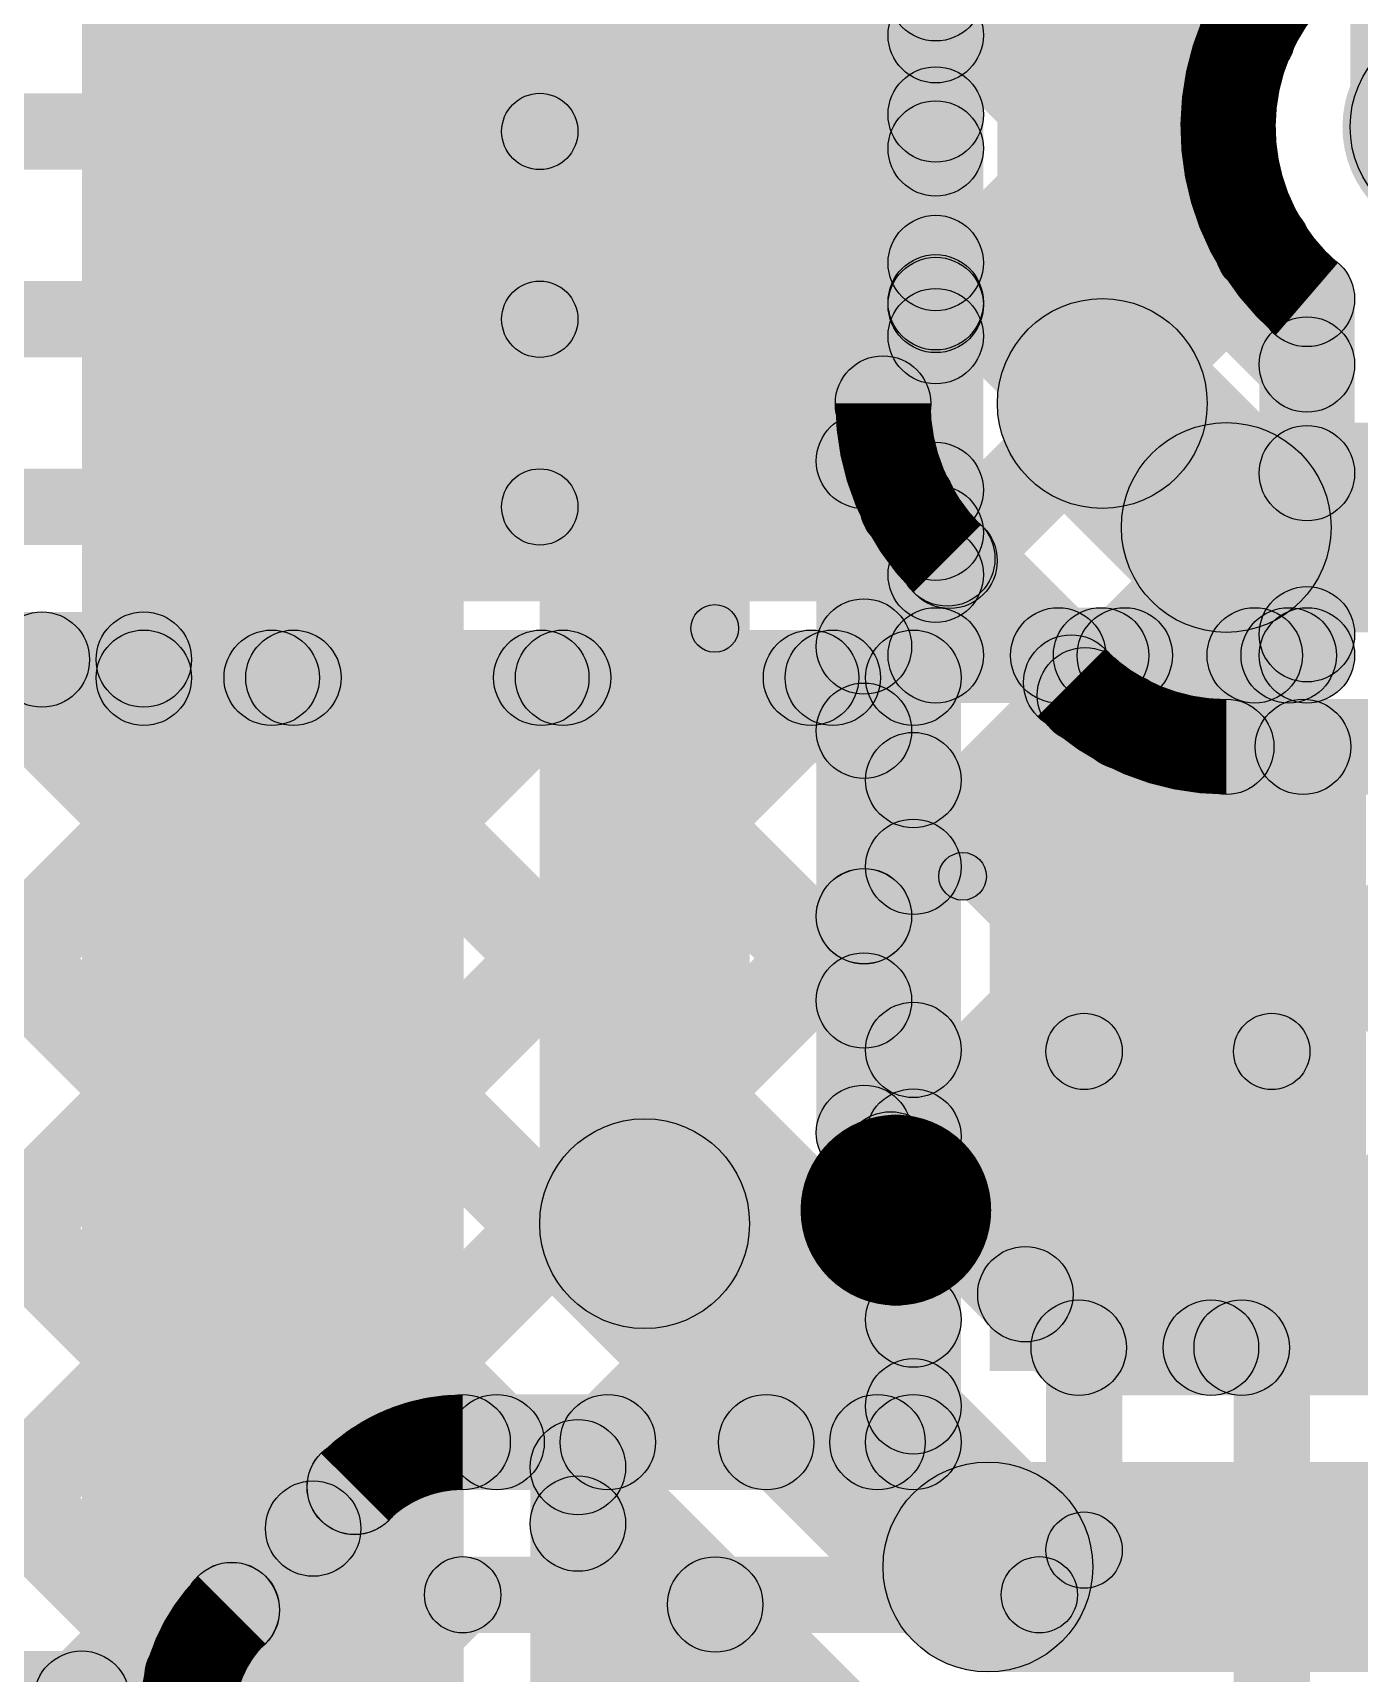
# Model space of a CAD drawing. Header units: millimetres. Extents: x -0.08 to 5.25, y -0.08 to 2.73.
# Drawn here: x 0.8248 to 0.9639, y 1.5149 to 1.6869 of the extents above; entities that cross this region are included whole.
import ezdxf

# ---------------------------------------------------------------- set-up
doc = ezdxf.new("R2010")
doc.units = ezdxf.units.MM
doc.header["$MEASUREMENT"] = 0
for name, color, linetype in [('BottomLayer', 5, 'Continuous'), ('TopLayer', 1, 'Continuous'), ('TopOverlay', 2, 'Continuous'), ('TopPaste', 8, 'Continuous'), ('TopSolder', 216, 'Continuous')]:
    doc.layers.add(name, color=color, linetype=linetype)

# ---------------------------------------------------------------- blocks, each defined once
blk = doc.blocks.new('SAMD21G18A_AUT_46')
at = {"layer": 'TopLayer'}
for points in [[(-0.11417, 0.19488), (-0.10236, 0.19488), (-0.10236, 0.13583), (-0.11417, 0.13583)], [(-0.09449, 0.19488), (-0.08268, 0.19488), (-0.08268, 0.13583), (-0.09449, 0.13583)], [(-0.0748, 0.19488), (-0.06299, 0.19488), (-0.06299, 0.13583), (-0.0748, 0.13583)], [(-0.19488, 0.10236), (-0.19488, 0.11417), (-0.13583, 0.11417), (-0.13583, 0.10236)], [(-0.19488, 0.08268), (-0.19488, 0.09449), (-0.13583, 0.09449), (-0.13583, 0.08268)]]:
    blk.add_hatch(color=1, dxfattribs=at).paths.add_polyline_path(points)
at = {"layer": 'TopOverlay'}
blk.add_hatch(color=2, dxfattribs=at).paths.add_polyline_path([(-0.12277, 0.14877), (-0.11923, 0.14523), (-0.14523, 0.11923), (-0.14877, 0.12277)])
h = blk.add_hatch(color=2, dxfattribs=at)
edge = h.paths.add_edge_path()
edge.add_arc((-0.121, 0.147), 0.0025, 0, 360)
h = blk.add_hatch(color=2, dxfattribs=at)
edge = h.paths.add_edge_path()
edge.add_arc((-0.187, 0.128), 0.005, 0, 360)
h = blk.add_hatch(color=2, dxfattribs=at)
edge = h.paths.add_edge_path()
edge.add_arc((-0.177, 0.128), 0.005, 0, 360)
h = blk.add_hatch(color=2, dxfattribs=at)
edge = h.paths.add_edge_path()
edge.add_arc((-0.147, 0.121), 0.0025, 0, 360)
at = {"layer": 'TopPaste'}
for points in [[(-0.11417, 0.19488), (-0.10236, 0.19488), (-0.10236, 0.13583), (-0.11417, 0.13583)], [(-0.09449, 0.19488), (-0.08268, 0.19488), (-0.08268, 0.13583), (-0.09449, 0.13583)], [(-0.0748, 0.19488), (-0.06299, 0.19488), (-0.06299, 0.13583), (-0.0748, 0.13583)], [(-0.19488, 0.10236), (-0.19488, 0.11417), (-0.13583, 0.11417), (-0.13583, 0.10236)], [(-0.19488, 0.08268), (-0.19488, 0.09449), (-0.13583, 0.09449), (-0.13583, 0.08268)]]:
    blk.add_hatch(color=8, dxfattribs=at).paths.add_polyline_path(points)
at = {"layer": 'TopSolder'}
for points in [[(-0.11817, 0.19888), (-0.09836, 0.19888), (-0.09836, 0.13183), (-0.11817, 0.13183)], [(-0.09849, 0.19888), (-0.07868, 0.19888), (-0.07868, 0.13183), (-0.09849, 0.13183)], [(-0.0788, 0.19888), (-0.05899, 0.19888), (-0.05899, 0.13183), (-0.0788, 0.13183)], [(-0.05912, 0.19888), (-0.03931, 0.19888), (-0.03931, 0.13183), (-0.05912, 0.13183)], [(-0.19888, 0.09836), (-0.19888, 0.11817), (-0.13183, 0.11817), (-0.13183, 0.09836)], [(-0.19888, 0.07868), (-0.19888, 0.09849), (-0.13183, 0.09849), (-0.13183, 0.07868)]]:
    blk.add_hatch(color=216, dxfattribs=at).paths.add_polyline_path(points)
at = {"layer": 'TopOverlay', "const_width": 0.01}
blk.add_lwpolyline([(-0.177, 0.128, 1), (-0.187, 0.128, 1)], format="xyb", close=True, dxfattribs=at)
at = {"layer": 'TopOverlay'}
for centre, radius in [((-0.121, 0.147), 0.0025), ((-0.187, 0.128), 0.005), ((-0.177, 0.128), 0.005), ((-0.147, 0.121), 0.0025)]:
    blk.add_circle(centre, radius, dxfattribs=at)

msp = doc.modelspace()

# ---------------------------------------------------------------- hatches: boundary and pattern name
at = {"layer": 'BottomLayer'}
for points in [[(0.948, 1.648), (0.926, 1.648), (0.926, 2.08925), (0.948, 2.08925)], [(0.985, 1.677), (0.963, 1.677), (0.963, 2.083), (0.985, 2.083)], [(0.9, 1.562), (0.878, 1.562), (0.878, 2.08226), (0.9, 2.08226)], [(0.87, 1.399), (0.83, 1.399), (0.83, 2.07857), (0.87, 2.07857)], [(0.919, 1.648), (0.909, 1.648), (0.909, 2.07473), (0.919, 2.07473)], [(0.919, 1.648), (0.909, 1.648), (0.909, 2.07473), (0.919, 2.07473)], [(0.917, 1.57153), (0.907, 1.57153), (0.907, 2.07273), (0.917, 2.07273)], [(0.917, 1.57153), (0.907, 1.57153), (0.907, 2.07273), (0.917, 2.07273)], [(0.92922, 1.64022), (0.94478, 1.65578), (0.95778, 1.64278), (0.94222, 1.62722)], [(0.90846, 1.63844), (0.91554, 1.64551), (0.92014, 1.6409), (0.91307, 1.63383)], [(0.90846, 1.63844), (0.91554, 1.64551), (0.92014, 1.6409), (0.91307, 1.63383)], [(0.95, 1.624), (0.95, 1.646), (1.092, 1.646), (1.092, 1.624)], [(0.91554, 1.61898), (0.90846, 1.62605), (0.91744, 1.63503), (0.92451, 1.62796)], [(0.91554, 1.61898), (0.90846, 1.62605), (0.91744, 1.63503), (0.92451, 1.62796)], [(0.9172, 1.6282), (0.92427, 1.63527), (0.93727, 1.62227), (0.9302, 1.6152)], [(0.9172, 1.6282), (0.92427, 1.63527), (0.93727, 1.62227), (0.9302, 1.6152)], [(0.91554, 1.5907), (0.90846, 1.59777), (0.93164, 1.62095), (0.93871, 1.61388)], [(0.91554, 1.5907), (0.90846, 1.59777), (0.93164, 1.62095), (0.93871, 1.61388)], [(0.90846, 1.61015), (0.91554, 1.61722), (0.98022, 1.55254), (0.97315, 1.54546)], [(0.90846, 1.61015), (0.91554, 1.61722), (0.98022, 1.55254), (0.97315, 1.54546)], [(0.93583, 1.61107), (0.9429, 1.61814), (1.00851, 1.55254), (1.00144, 1.54546)], [(0.93583, 1.61107), (0.9429, 1.61814), (1.00851, 1.55254), (1.00144, 1.54546)], [(0.95, 1.607), (0.95, 1.617), (1.08584, 1.617), (1.08584, 1.607)], [(0.95, 1.607), (0.95, 1.617), (1.08584, 1.617), (1.08584, 1.607)], [(0.91832, 1.5652), (0.91125, 1.57227), (0.95451, 1.61554), (0.96159, 1.60846)], [(0.91832, 1.5652), (0.91125, 1.57227), (0.95451, 1.61554), (0.96158, 1.60846)], [(0.93247, 1.55106), (0.92539, 1.55813), (0.9828, 1.61554), (0.98987, 1.60846)], [(0.93247, 1.55106), (0.9254, 1.55813), (0.9828, 1.61554), (0.98987, 1.60846)], [(0.95515, 1.54546), (0.94808, 1.55254), (1.01108, 1.61554), (1.01815, 1.60846)], [(0.95515, 1.54546), (0.94808, 1.55254), (1.01108, 1.61554), (1.01815, 1.60846)], [(0.90846, 1.58187), (0.91554, 1.58894), (0.95194, 1.55254), (0.94487, 1.54546)], [(0.90846, 1.58187), (0.91554, 1.58894), (0.95194, 1.55254), (0.94487, 1.54546)], [(0.90846, 1.56799), (0.91554, 1.57506), (0.93806, 1.55254), (0.93099, 1.54546)], [(0.90846, 1.56799), (0.91554, 1.57506), (0.93806, 1.55254), (0.93099, 1.54546)], [(0.88122, 1.55422), (0.89678, 1.56978), (0.93278, 1.53378), (0.91722, 1.51822)], [(0.93453, 1.544), (0.93453, 1.554), (1.24984, 1.554), (1.24984, 1.544)], [(0.93453, 1.544), (0.93453, 1.554), (1.24984, 1.554), (1.24984, 1.544)], [(0.87846, 1.53294), (0.88554, 1.54001), (0.91227, 1.51327), (0.9052, 1.5062)], [(0.87846, 1.53294), (0.88554, 1.54001), (0.91227, 1.51327), (0.9052, 1.5062)], [(0.887, 1.41225), (0.877, 1.41225), (0.877, 1.53647), (0.887, 1.53647)], [(0.887, 1.41225), (0.877, 1.41225), (0.877, 1.53647), (0.887, 1.53647)], [(0.925, 1.515), (0.925, 1.537), (1.256, 1.537), (1.256, 1.515)], [(0.87846, 1.52702), (0.88554, 1.53409), (1.05309, 1.36654), (1.04602, 1.35946)], [(0.87846, 1.52702), (0.88554, 1.53409), (1.05309, 1.36654), (1.04602, 1.35946)], [(0.88554, 1.50413), (0.87846, 1.5112), (0.89287, 1.52561), (0.89994, 1.51853)], [(0.88554, 1.50413), (0.87846, 1.5112), (0.89287, 1.5256), (0.89994, 1.51853)]]:
    msp.add_hatch(color=5, dxfattribs=at).paths.add_polyline_path(points)
h = msp.add_hatch(color=5, dxfattribs=at)
edge = h.paths.add_edge_path()
edge.add_arc((0.974, 1.677), 0.01181, 0, 360)
h = msp.add_hatch(color=5, dxfattribs=at)
edge = h.paths.add_edge_path()
edge.add_arc((0.974, 1.677), 0.011, 0, 360)
h = msp.add_hatch(color=5, dxfattribs=at)
edge = h.paths.add_edge_path()
edge.add_arc((0.937, 1.648), 0.011, 0, 360)
h = msp.add_hatch(color=5, dxfattribs=at)
edge = h.paths.add_edge_path()
edge.add_arc((0.937, 1.648), 0.011, 0, 360)
h = msp.add_hatch(color=5, dxfattribs=at)
edge = h.paths.add_edge_path()
edge.add_arc((0.914, 1.648), 0.005, 0, 360)
h = msp.add_hatch(color=5, dxfattribs=at)
edge = h.paths.add_edge_path()
edge.add_arc((0.914, 1.648), 0.005, 0, 360)
h = msp.add_hatch(color=5, dxfattribs=at)
edge = h.paths.add_edge_path()
edge.add_arc((0.914, 1.648), 0.005, 0, 360)
h = msp.add_hatch(color=5, dxfattribs=at)
edge = h.paths.add_edge_path()
edge.add_arc((0.914, 1.648), 0.005, 0, 360)
h = msp.add_hatch(color=5, dxfattribs=at)
edge = h.paths.add_edge_path()
edge.add_arc((0.914, 1.648), 0.005, 0, 360)
h = msp.add_hatch(color=5, dxfattribs=at)
edge = h.paths.add_edge_path()
edge.add_arc((0.914, 1.648), 0.005, 0, 360)
h = msp.add_hatch(color=5, dxfattribs=at)
edge = h.paths.add_edge_path()
edge.add_arc((0.912, 1.64197), 0.005, 0, 360)
h = msp.add_hatch(color=5, dxfattribs=at)
edge = h.paths.add_edge_path()
edge.add_arc((0.912, 1.64197), 0.005, 0, 360)
h = msp.add_hatch(color=5, dxfattribs=at)
edge = h.paths.add_edge_path()
edge.add_arc((0.95, 1.635), 0.011, 0, 360)
h = msp.add_hatch(color=5, dxfattribs=at)
edge = h.paths.add_edge_path()
edge.add_arc((0.95, 1.635), 0.011, 0, 360)
h = msp.add_hatch(color=5, dxfattribs=at)
edge = h.paths.add_edge_path()
edge.add_arc((0.9166, 1.63737), 0.005, 0, 360)
h = msp.add_hatch(color=5, dxfattribs=at)
edge = h.paths.add_edge_path()
edge.add_arc((0.91661, 1.63737), 0.005, 0, 360)
h = msp.add_hatch(color=5, dxfattribs=at)
edge = h.paths.add_edge_path()
edge.add_arc((0.92074, 1.63174), 0.005, 0, 360)
h = msp.add_hatch(color=5, dxfattribs=at)
edge = h.paths.add_edge_path()
edge.add_arc((0.92074, 1.63174), 0.005, 0, 360)
h = msp.add_hatch(color=5, dxfattribs=at)
edge = h.paths.add_edge_path()
edge.add_arc((0.92074, 1.63174), 0.005, 0, 360)
h = msp.add_hatch(color=5, dxfattribs=at)
edge = h.paths.add_edge_path()
edge.add_arc((0.92074, 1.63174), 0.005, 0, 360)
h = msp.add_hatch(color=5, dxfattribs=at)
edge = h.paths.add_edge_path()
edge.add_arc((0.92074, 1.63174), 0.005, 0, 360)
h = msp.add_hatch(color=5, dxfattribs=at)
edge = h.paths.add_edge_path()
edge.add_arc((0.92074, 1.63174), 0.005, 0, 360)
h = msp.add_hatch(color=5, dxfattribs=at)
edge = h.paths.add_edge_path()
edge.add_arc((0.92098, 1.6315), 0.005, 0, 360)
h = msp.add_hatch(color=5, dxfattribs=at)
edge = h.paths.add_edge_path()
edge.add_arc((0.92098, 1.6315), 0.005, 0, 360)
h = msp.add_hatch(color=5, dxfattribs=at)
edge = h.paths.add_edge_path()
edge.add_arc((0.912, 1.62252), 0.005, 0, 360)
h = msp.add_hatch(color=5, dxfattribs=at)
edge = h.paths.add_edge_path()
edge.add_arc((0.912, 1.62252), 0.005, 0, 360)
h = msp.add_hatch(color=5, dxfattribs=at)
edge = h.paths.add_edge_path()
edge.add_arc((0.93374, 1.61874), 0.005, 0, 360)
h = msp.add_hatch(color=5, dxfattribs=at)
edge = h.paths.add_edge_path()
edge.add_arc((0.93374, 1.61874), 0.005, 0, 360)
h = msp.add_hatch(color=5, dxfattribs=at)
edge = h.paths.add_edge_path()
edge.add_arc((0.93374, 1.61874), 0.005, 0, 360)
h = msp.add_hatch(color=5, dxfattribs=at)
edge = h.paths.add_edge_path()
edge.add_arc((0.93374, 1.61874), 0.005, 0, 360)
h = msp.add_hatch(color=5, dxfattribs=at)
edge = h.paths.add_edge_path()
edge.add_arc((0.93374, 1.61874), 0.005, 0, 360)
h = msp.add_hatch(color=5, dxfattribs=at)
edge = h.paths.add_edge_path()
edge.add_arc((0.93374, 1.61874), 0.005, 0, 360)
h = msp.add_hatch(color=5, dxfattribs=at)
edge = h.paths.add_edge_path()
edge.add_arc((0.93518, 1.61741), 0.005, 0, 360)
h = msp.add_hatch(color=5, dxfattribs=at)
edge = h.paths.add_edge_path()
edge.add_arc((0.93518, 1.61741), 0.005, 0, 360)
h = msp.add_hatch(color=5, dxfattribs=at)
edge = h.paths.add_edge_path()
edge.add_arc((0.912, 1.61369), 0.005, 0, 360)
h = msp.add_hatch(color=5, dxfattribs=at)
edge = h.paths.add_edge_path()
edge.add_arc((0.912, 1.61369), 0.005, 0, 360)
h = msp.add_hatch(color=5, dxfattribs=at)
edge = h.paths.add_edge_path()
edge.add_arc((0.93937, 1.6146), 0.005, 0, 360)
h = msp.add_hatch(color=5, dxfattribs=at)
edge = h.paths.add_edge_path()
edge.add_arc((0.93937, 1.61461), 0.005, 0, 360)
h = msp.add_hatch(color=5, dxfattribs=at)
edge = h.paths.add_edge_path()
edge.add_arc((0.95, 1.612), 0.005, 0, 360)
h = msp.add_hatch(color=5, dxfattribs=at)
edge = h.paths.add_edge_path()
edge.add_arc((0.95, 1.612), 0.005, 0, 360)
h = msp.add_hatch(color=5, dxfattribs=at)
edge = h.paths.add_edge_path()
edge.add_arc((0.95, 1.612), 0.005, 0, 360)
h = msp.add_hatch(color=5, dxfattribs=at)
edge = h.paths.add_edge_path()
edge.add_arc((0.95, 1.612), 0.005, 0, 360)
h = msp.add_hatch(color=5, dxfattribs=at)
edge = h.paths.add_edge_path()
edge.add_arc((0.95, 1.612), 0.005, 0, 360)
h = msp.add_hatch(color=5, dxfattribs=at)
edge = h.paths.add_edge_path()
edge.add_arc((0.95, 1.612), 0.005, 0, 360)
h = msp.add_hatch(color=5, dxfattribs=at)
edge = h.paths.add_edge_path()
edge.add_arc((0.95805, 1.612), 0.005, 0, 360)
h = msp.add_hatch(color=5, dxfattribs=at)
edge = h.paths.add_edge_path()
edge.add_arc((0.95805, 1.612), 0.005, 0, 360)
h = msp.add_hatch(color=5, dxfattribs=at)
edge = h.paths.add_edge_path()
edge.add_arc((0.912, 1.59423), 0.005, 0, 360)
h = msp.add_hatch(color=5, dxfattribs=at)
edge = h.paths.add_edge_path()
edge.add_arc((0.912, 1.59424), 0.005, 0, 360)
h = msp.add_hatch(color=5, dxfattribs=at)
edge = h.paths.add_edge_path()
edge.add_arc((0.912, 1.5854), 0.005, 0, 360)
h = msp.add_hatch(color=5, dxfattribs=at)
edge = h.paths.add_edge_path()
edge.add_arc((0.912, 1.5854), 0.005, 0, 360)
h = msp.add_hatch(color=5, dxfattribs=at)
edge = h.paths.add_edge_path()
edge.add_arc((0.912, 1.57153), 0.005, 0, 360)
h = msp.add_hatch(color=5, dxfattribs=at)
edge = h.paths.add_edge_path()
edge.add_arc((0.912, 1.57153), 0.005, 0, 360)
h = msp.add_hatch(color=5, dxfattribs=at)
edge = h.paths.add_edge_path()
edge.add_arc((0.912, 1.57153), 0.005, 0, 360)
h = msp.add_hatch(color=5, dxfattribs=at)
edge = h.paths.add_edge_path()
edge.add_arc((0.912, 1.57153), 0.005, 0, 360)
h = msp.add_hatch(color=5, dxfattribs=at)
edge = h.paths.add_edge_path()
edge.add_arc((0.889, 1.562), 0.011, 0, 360)
h = msp.add_hatch(color=5, dxfattribs=at)
edge = h.paths.add_edge_path()
edge.add_arc((0.889, 1.562), 0.011, 0, 360)
h = msp.add_hatch(color=5, dxfattribs=at)
edge = h.paths.add_edge_path()
edge.add_arc((0.91479, 1.56874), 0.005, 0, 360)
h = msp.add_hatch(color=5, dxfattribs=at)
edge = h.paths.add_edge_path()
edge.add_arc((0.91479, 1.56874), 0.005, 0, 360)
h = msp.add_hatch(color=5, dxfattribs=at)
edge = h.paths.add_edge_path()
edge.add_arc((0.92893, 1.5546), 0.005, 0, 360)
h = msp.add_hatch(color=5, dxfattribs=at)
edge = h.paths.add_edge_path()
edge.add_arc((0.92893, 1.5546), 0.005, 0, 360)
h = msp.add_hatch(color=5, dxfattribs=at)
edge = h.paths.add_edge_path()
edge.add_arc((0.93453, 1.549), 0.005, 0, 360)
h = msp.add_hatch(color=5, dxfattribs=at)
edge = h.paths.add_edge_path()
edge.add_arc((0.93453, 1.549), 0.005, 0, 360)
h = msp.add_hatch(color=5, dxfattribs=at)
edge = h.paths.add_edge_path()
edge.add_arc((0.93453, 1.549), 0.005, 0, 360)
h = msp.add_hatch(color=5, dxfattribs=at)
edge = h.paths.add_edge_path()
edge.add_arc((0.93453, 1.549), 0.005, 0, 360)
h = msp.add_hatch(color=5, dxfattribs=at)
edge = h.paths.add_edge_path()
edge.add_arc((0.9484, 1.549), 0.005, 0, 360)
h = msp.add_hatch(color=5, dxfattribs=at)
edge = h.paths.add_edge_path()
edge.add_arc((0.9484, 1.549), 0.005, 0, 360)
h = msp.add_hatch(color=5, dxfattribs=at)
edge = h.paths.add_edge_path()
edge.add_arc((0.95162, 1.549), 0.005, 0, 360)
h = msp.add_hatch(color=5, dxfattribs=at)
edge = h.paths.add_edge_path()
edge.add_arc((0.95162, 1.549), 0.005, 0, 360)
h = msp.add_hatch(color=5, dxfattribs=at)
edge = h.paths.add_edge_path()
edge.add_arc((0.882, 1.53647), 0.005, 0, 360)
h = msp.add_hatch(color=5, dxfattribs=at)
edge = h.paths.add_edge_path()
edge.add_arc((0.882, 1.53647), 0.005, 0, 360)
h = msp.add_hatch(color=5, dxfattribs=at)
edge = h.paths.add_edge_path()
edge.add_arc((0.882, 1.53647), 0.005, 0, 360)
h = msp.add_hatch(color=5, dxfattribs=at)
edge = h.paths.add_edge_path()
edge.add_arc((0.882, 1.53647), 0.005, 0, 360)
h = msp.add_hatch(color=5, dxfattribs=at)
edge = h.paths.add_edge_path()
edge.add_arc((0.925, 1.526), 0.011, 0, 360)
h = msp.add_hatch(color=5, dxfattribs=at)
edge = h.paths.add_edge_path()
edge.add_arc((0.925, 1.526), 0.011, 0, 360)
h = msp.add_hatch(color=5, dxfattribs=at)
edge = h.paths.add_edge_path()
edge.add_arc((0.882, 1.53055), 0.005, 0, 360)
h = msp.add_hatch(color=5, dxfattribs=at)
edge = h.paths.add_edge_path()
edge.add_arc((0.882, 1.53055), 0.005, 0, 360)
h = msp.add_hatch(color=5, dxfattribs=at)
edge = h.paths.add_edge_path()
edge.add_arc((0.8964, 1.52207), 0.005, 0, 360)
h = msp.add_hatch(color=5, dxfattribs=at)
edge = h.paths.add_edge_path()
edge.add_arc((0.8964, 1.52207), 0.005, 0, 360)
at = {"layer": 'TopLayer'}
for points in [[(0.92306, 1.68308), (0.91599, 1.69015), (0.92938, 1.70354), (0.93645, 1.69646)], [(0.92306, 1.65479), (0.91599, 1.66187), (0.95738, 1.70325), (0.96445, 1.69618)], [(0.93529, 1.69646), (0.94236, 1.70354), (0.95575, 1.69015), (0.94868, 1.68308)], [(0.92453, 1.6783), (0.91453, 1.6783), (0.91453, 1.69443), (0.92453, 1.69443)], [(0.92453, 1.6783), (0.91453, 1.6783), (0.91453, 1.69443), (0.92453, 1.69443)], [(0.91599, 1.68748), (0.92306, 1.69455), (0.96199, 1.65562), (0.95492, 1.64855)], [(0.54922, 1.67252), (0.54922, 1.68052), (0.878, 1.68052), (0.878, 1.67252)], [(0.92453, 1.67474), (0.91453, 1.67474), (0.91453, 1.6783), (0.92453, 1.6783)], [(0.92453, 1.65861), (0.91453, 1.65861), (0.91453, 1.67474), (0.92453, 1.67474)], [(0.92453, 1.65861), (0.91453, 1.65861), (0.91453, 1.67474), (0.92453, 1.67474)], [(0.92306, 1.62651), (0.91599, 1.63358), (0.95029, 1.66788), (0.95736, 1.66081)], [(0.91599, 1.65919), (0.92306, 1.66627), (0.96199, 1.62734), (0.95492, 1.62027)], [(0.72983, 1.65283), (0.72983, 1.66083), (0.878, 1.66083), (0.878, 1.65283)], [(0.92453, 1.65506), (0.91453, 1.65506), (0.91453, 1.65861), (0.92453, 1.65861)], [(0.96346, 1.62159), (0.95346, 1.62159), (0.95346, 1.65896), (0.96346, 1.65896)], [(0.92453, 1.63893), (0.91453, 1.63893), (0.91453, 1.65506), (0.92453, 1.65506)], [(0.92453, 1.63893), (0.91453, 1.63893), (0.91453, 1.65506), (0.92453, 1.65506)], [(0.94289, 1.61806), (0.93582, 1.62513), (0.95492, 1.64423), (0.96199, 1.63716)], [(0.75915, 1.63315), (0.75915, 1.64115), (0.878, 1.64115), (0.878, 1.63315)], [(0.92453, 1.62159), (0.91453, 1.62159), (0.91453, 1.63893), (0.92453, 1.63893)], [(0.91599, 1.63091), (0.92306, 1.63798), (0.93592, 1.62513), (0.92885, 1.61806)], [(0.76578, 1.61615), (0.76578, 1.62615), (0.83647, 1.62615), (0.83647, 1.61615)], [(0.91953, 1.61659), (0.91953, 1.62659), (0.93687, 1.62659), (0.93687, 1.61659)], [(0.93687, 1.61659), (0.93687, 1.62659), (0.95299, 1.62659), (0.95299, 1.61659)], [(0.93687, 1.61659), (0.93687, 1.62659), (0.95299, 1.62659), (0.95299, 1.61659)], [(0.95299, 1.61659), (0.95299, 1.62659), (0.95655, 1.62659), (0.95655, 1.61659)], [(0.75154, 1.53984), (0.74446, 1.54691), (0.82224, 1.62469), (0.82931, 1.61761)], [(0.78787, 1.61761), (0.79494, 1.62469), (0.877, 1.54262), (0.86993, 1.53555)], [(0.81615, 1.61761), (0.82322, 1.62469), (0.90529, 1.54262), (0.89821, 1.53555)], [(0.83647, 1.61424), (0.83647, 1.62424), (0.91718, 1.62424), (0.91718, 1.61424)], [(0.75154, 1.51155), (0.74446, 1.51862), (0.84862, 1.62278), (0.85569, 1.61571)], [(0.75154, 1.48327), (0.74446, 1.49034), (0.87691, 1.62278), (0.88398, 1.61571)], [(0.75154, 1.45498), (0.74446, 1.46205), (0.90519, 1.62278), (0.91226, 1.61571)], [(0.76091, 1.61628), (0.76798, 1.62336), (0.85777, 1.53357), (0.8507, 1.5265)], [(0.84634, 1.61571), (0.85341, 1.62278), (0.92072, 1.55548), (0.91365, 1.5484)], [(0.87463, 1.61571), (0.8817, 1.62278), (0.92072, 1.58376), (0.91365, 1.57669)], [(0.90291, 1.61571), (0.90998, 1.62278), (0.92072, 1.61204), (0.91365, 1.60497)], [(0.92218, 1.53909), (0.91218, 1.53909), (0.91218, 1.61924), (0.92218, 1.61924)], [(0.74677, 1.60214), (0.75384, 1.60921), (0.84511, 1.51795), (0.83804, 1.51088)], [(0.8335, 1.50866), (0.82643, 1.51573), (0.91365, 1.60295), (0.92072, 1.59588)], [(0.93909, 1.52777), (0.93109, 1.52777), (0.93109, 1.58006), (0.93909, 1.58006)], [(0.95877, 1.46146), (0.95077, 1.46146), (0.95077, 1.58006), (0.95877, 1.58006)], [(0.88867, 1.53555), (0.8816, 1.54262), (0.91365, 1.57467), (0.92072, 1.5676)], [(0.91696, 1.53555), (0.90989, 1.54262), (0.91365, 1.54638), (0.92072, 1.53931)], [(0.86991, 1.53409), (0.86991, 1.54409), (0.91718, 1.54409), (0.91718, 1.53409)], [(0.84924, 1.51797), (0.84216, 1.52504), (0.85505, 1.53792), (0.86212, 1.53085)], [(0.93323, 1.52026), (0.92757, 1.52592), (0.93226, 1.5306), (0.93792, 1.52494)], [(0.85983, 1.50734), (0.85417, 1.513), (0.86708, 1.52592), (0.87274, 1.52026)], [(0.86991, 1.51909), (0.86991, 1.52709), (0.9304, 1.52709), (0.9304, 1.51909)], [(0.81877, 1.5072), (0.81877, 1.5172), (0.84113, 1.5172), (0.84113, 1.5072)]]:
    msp.add_hatch(color=1, dxfattribs=at).paths.add_polyline_path(points)
h = msp.add_hatch(color=1, dxfattribs=at)
edge = h.paths.add_edge_path()
edge.add_arc((0.91953, 1.69101), 0.005, 0, 360)
h = msp.add_hatch(color=1, dxfattribs=at)
edge = h.paths.add_edge_path()
edge.add_arc((0.91953, 1.68661), 0.005, 0, 360)
h = msp.add_hatch(color=1, dxfattribs=at)
edge = h.paths.add_edge_path()
edge.add_arc((0.95222, 1.68661), 0.005, 0, 360)
h = msp.add_hatch(color=1, dxfattribs=at)
edge = h.paths.add_edge_path()
edge.add_arc((0.974, 1.677), 0.01181, 0, 360)
h = msp.add_hatch(color=1, dxfattribs=at)
edge = h.paths.add_edge_path()
edge.add_arc((0.91953, 1.6783), 0.005, 0, 360)
h = msp.add_hatch(color=1, dxfattribs=at)
edge = h.paths.add_edge_path()
edge.add_arc((0.91953, 1.6783), 0.005, 0, 360)
h = msp.add_hatch(color=1, dxfattribs=at)
edge = h.paths.add_edge_path()
edge.add_arc((0.91953, 1.6783), 0.005, 0, 360)
h = msp.add_hatch(color=1, dxfattribs=at)
edge = h.paths.add_edge_path()
edge.add_arc((0.878, 1.67652), 0.004, 0, 360)
h = msp.add_hatch(color=1, dxfattribs=at)
edge = h.paths.add_edge_path()
edge.add_arc((0.91953, 1.67474), 0.005, 0, 360)
h = msp.add_hatch(color=1, dxfattribs=at)
edge = h.paths.add_edge_path()
edge.add_arc((0.91953, 1.67474), 0.005, 0, 360)
h = msp.add_hatch(color=1, dxfattribs=at)
edge = h.paths.add_edge_path()
edge.add_arc((0.91953, 1.67474), 0.005, 0, 360)
h = msp.add_hatch(color=1, dxfattribs=at)
edge = h.paths.add_edge_path()
edge.add_arc((0.95383, 1.66435), 0.005, 0, 360)
h = msp.add_hatch(color=1, dxfattribs=at)
edge = h.paths.add_edge_path()
edge.add_arc((0.91953, 1.66273), 0.005, 0, 360)
h = msp.add_hatch(color=1, dxfattribs=at)
edge = h.paths.add_edge_path()
edge.add_arc((0.91953, 1.65861), 0.005, 0, 360)
h = msp.add_hatch(color=1, dxfattribs=at)
edge = h.paths.add_edge_path()
edge.add_arc((0.91953, 1.65861), 0.005, 0, 360)
h = msp.add_hatch(color=1, dxfattribs=at)
edge = h.paths.add_edge_path()
edge.add_arc((0.91953, 1.65861), 0.005, 0, 360)
h = msp.add_hatch(color=1, dxfattribs=at)
edge = h.paths.add_edge_path()
edge.add_arc((0.91953, 1.65833), 0.005, 0, 360)
h = msp.add_hatch(color=1, dxfattribs=at)
edge = h.paths.add_edge_path()
edge.add_arc((0.95846, 1.65896), 0.005, 0, 360)
h = msp.add_hatch(color=1, dxfattribs=at)
edge = h.paths.add_edge_path()
edge.add_arc((0.95846, 1.65896), 0.005, 0, 360)
h = msp.add_hatch(color=1, dxfattribs=at)
edge = h.paths.add_edge_path()
edge.add_arc((0.878, 1.65683), 0.004, 0, 360)
h = msp.add_hatch(color=1, dxfattribs=at)
edge = h.paths.add_edge_path()
edge.add_arc((0.91953, 1.65506), 0.005, 0, 360)
h = msp.add_hatch(color=1, dxfattribs=at)
edge = h.paths.add_edge_path()
edge.add_arc((0.91953, 1.65506), 0.005, 0, 360)
h = msp.add_hatch(color=1, dxfattribs=at)
edge = h.paths.add_edge_path()
edge.add_arc((0.91953, 1.65506), 0.005, 0, 360)
h = msp.add_hatch(color=1, dxfattribs=at)
edge = h.paths.add_edge_path()
edge.add_arc((0.95846, 1.65209), 0.005, 0, 360)
h = msp.add_hatch(color=1, dxfattribs=at)
edge = h.paths.add_edge_path()
edge.add_arc((0.95846, 1.64069), 0.005, 0, 360)
h = msp.add_hatch(color=1, dxfattribs=at)
edge = h.paths.add_edge_path()
edge.add_arc((0.91953, 1.63893), 0.005, 0, 360)
h = msp.add_hatch(color=1, dxfattribs=at)
edge = h.paths.add_edge_path()
edge.add_arc((0.91953, 1.63893), 0.005, 0, 360)
h = msp.add_hatch(color=1, dxfattribs=at)
edge = h.paths.add_edge_path()
edge.add_arc((0.91953, 1.63893), 0.005, 0, 360)
h = msp.add_hatch(color=1, dxfattribs=at)
edge = h.paths.add_edge_path()
edge.add_arc((0.878, 1.63715), 0.004, 0, 360)
h = msp.add_hatch(color=1, dxfattribs=at)
edge = h.paths.add_edge_path()
edge.add_arc((0.91953, 1.63445), 0.005, 0, 360)
h = msp.add_hatch(color=1, dxfattribs=at)
edge = h.paths.add_edge_path()
edge.add_arc((0.91953, 1.63005), 0.005, 0, 360)
h = msp.add_hatch(color=1, dxfattribs=at)
edge = h.paths.add_edge_path()
edge.add_arc((0.95846, 1.6238), 0.005, 0, 360)
h = msp.add_hatch(color=1, dxfattribs=at)
edge = h.paths.add_edge_path()
edge.add_arc((0.82578, 1.62115), 0.005, 0, 360)
h = msp.add_hatch(color=1, dxfattribs=at)
edge = h.paths.add_edge_path()
edge.add_arc((0.83647, 1.62115), 0.005, 0, 360)
h = msp.add_hatch(color=1, dxfattribs=at)
edge = h.paths.add_edge_path()
edge.add_arc((0.91953, 1.62159), 0.005, 0, 360)
h = msp.add_hatch(color=1, dxfattribs=at)
edge = h.paths.add_edge_path()
edge.add_arc((0.91953, 1.62159), 0.005, 0, 360)
h = msp.add_hatch(color=1, dxfattribs=at)
edge = h.paths.add_edge_path()
edge.add_arc((0.93238, 1.62159), 0.005, 0, 360)
h = msp.add_hatch(color=1, dxfattribs=at)
edge = h.paths.add_edge_path()
edge.add_arc((0.93687, 1.62159), 0.005, 0, 360)
h = msp.add_hatch(color=1, dxfattribs=at)
edge = h.paths.add_edge_path()
edge.add_arc((0.93687, 1.62159), 0.005, 0, 360)
h = msp.add_hatch(color=1, dxfattribs=at)
edge = h.paths.add_edge_path()
edge.add_arc((0.93687, 1.62159), 0.005, 0, 360)
h = msp.add_hatch(color=1, dxfattribs=at)
edge = h.paths.add_edge_path()
edge.add_arc((0.93936, 1.62159), 0.005, 0, 360)
h = msp.add_hatch(color=1, dxfattribs=at)
edge = h.paths.add_edge_path()
edge.add_arc((0.95299, 1.62159), 0.005, 0, 360)
h = msp.add_hatch(color=1, dxfattribs=at)
edge = h.paths.add_edge_path()
edge.add_arc((0.95299, 1.62159), 0.005, 0, 360)
h = msp.add_hatch(color=1, dxfattribs=at)
edge = h.paths.add_edge_path()
edge.add_arc((0.95299, 1.62159), 0.005, 0, 360)
h = msp.add_hatch(color=1, dxfattribs=at)
edge = h.paths.add_edge_path()
edge.add_arc((0.95655, 1.62159), 0.005, 0, 360)
h = msp.add_hatch(color=1, dxfattribs=at)
edge = h.paths.add_edge_path()
edge.add_arc((0.95846, 1.62159), 0.005, 0, 360)
h = msp.add_hatch(color=1, dxfattribs=at)
edge = h.paths.add_edge_path()
edge.add_arc((0.83647, 1.61924), 0.005, 0, 360)
h = msp.add_hatch(color=1, dxfattribs=at)
edge = h.paths.add_edge_path()
edge.add_arc((0.84988, 1.61924), 0.005, 0, 360)
h = msp.add_hatch(color=1, dxfattribs=at)
edge = h.paths.add_edge_path()
edge.add_arc((0.85216, 1.61924), 0.005, 0, 360)
h = msp.add_hatch(color=1, dxfattribs=at)
edge = h.paths.add_edge_path()
edge.add_arc((0.87816, 1.61924), 0.005, 0, 360)
h = msp.add_hatch(color=1, dxfattribs=at)
edge = h.paths.add_edge_path()
edge.add_arc((0.88044, 1.61924), 0.005, 0, 360)
h = msp.add_hatch(color=1, dxfattribs=at)
edge = h.paths.add_edge_path()
edge.add_arc((0.90645, 1.61924), 0.005, 0, 360)
h = msp.add_hatch(color=1, dxfattribs=at)
edge = h.paths.add_edge_path()
edge.add_arc((0.90873, 1.61924), 0.005, 0, 360)
h = msp.add_hatch(color=1, dxfattribs=at)
edge = h.paths.add_edge_path()
edge.add_arc((0.91718, 1.61924), 0.005, 0, 360)
h = msp.add_hatch(color=1, dxfattribs=at)
edge = h.paths.add_edge_path()
edge.add_arc((0.91718, 1.61924), 0.005, 0, 360)
h = msp.add_hatch(color=1, dxfattribs=at)
edge = h.paths.add_edge_path()
edge.add_arc((0.91718, 1.60851), 0.005, 0, 360)
h = msp.add_hatch(color=1, dxfattribs=at)
edge = h.paths.add_edge_path()
edge.add_arc((0.91718, 1.59942), 0.005, 0, 360)
h = msp.add_hatch(color=1, dxfattribs=at)
edge = h.paths.add_edge_path()
edge.add_arc((0.91718, 1.58022), 0.005, 0, 360)
h = msp.add_hatch(color=1, dxfattribs=at)
edge = h.paths.add_edge_path()
edge.add_arc((0.93509, 1.58006), 0.004, 0, 360)
h = msp.add_hatch(color=1, dxfattribs=at)
edge = h.paths.add_edge_path()
edge.add_arc((0.95477, 1.58006), 0.004, 0, 360)
h = msp.add_hatch(color=1, dxfattribs=at)
edge = h.paths.add_edge_path()
edge.add_arc((0.91718, 1.57113), 0.005, 0, 360)
h = msp.add_hatch(color=1, dxfattribs=at)
edge = h.paths.add_edge_path()
edge.add_arc((0.91718, 1.55194), 0.005, 0, 360)
h = msp.add_hatch(color=1, dxfattribs=at)
edge = h.paths.add_edge_path()
edge.add_arc((0.91718, 1.54285), 0.005, 0, 360)
h = msp.add_hatch(color=1, dxfattribs=at)
edge = h.paths.add_edge_path()
edge.add_arc((0.86991, 1.53909), 0.005, 0, 360)
h = msp.add_hatch(color=1, dxfattribs=at)
edge = h.paths.add_edge_path()
edge.add_arc((0.86991, 1.53909), 0.005, 0, 360)
h = msp.add_hatch(color=1, dxfattribs=at)
edge = h.paths.add_edge_path()
edge.add_arc((0.86991, 1.53909), 0.005, 0, 360)
h = msp.add_hatch(color=1, dxfattribs=at)
edge = h.paths.add_edge_path()
edge.add_arc((0.87347, 1.53909), 0.005, 0, 360)
h = msp.add_hatch(color=1, dxfattribs=at)
edge = h.paths.add_edge_path()
edge.add_arc((0.88514, 1.53909), 0.005, 0, 360)
h = msp.add_hatch(color=1, dxfattribs=at)
edge = h.paths.add_edge_path()
edge.add_arc((0.90175, 1.53909), 0.005, 0, 360)
h = msp.add_hatch(color=1, dxfattribs=at)
edge = h.paths.add_edge_path()
edge.add_arc((0.91342, 1.53909), 0.005, 0, 360)
h = msp.add_hatch(color=1, dxfattribs=at)
edge = h.paths.add_edge_path()
edge.add_arc((0.91718, 1.53909), 0.005, 0, 360)
h = msp.add_hatch(color=1, dxfattribs=at)
edge = h.paths.add_edge_path()
edge.add_arc((0.91718, 1.53909), 0.005, 0, 360)
h = msp.add_hatch(color=1, dxfattribs=at)
edge = h.paths.add_edge_path()
edge.add_arc((0.85859, 1.53439), 0.005, 0, 360)
h = msp.add_hatch(color=1, dxfattribs=at)
edge = h.paths.add_edge_path()
edge.add_arc((0.85859, 1.53439), 0.005, 0, 360)
h = msp.add_hatch(color=1, dxfattribs=at)
edge = h.paths.add_edge_path()
edge.add_arc((0.8586, 1.5344), 0.005, 0, 360)
h = msp.add_hatch(color=1, dxfattribs=at)
edge = h.paths.add_edge_path()
edge.add_arc((0.85423, 1.53003), 0.005, 0, 360)
h = msp.add_hatch(color=1, dxfattribs=at)
edge = h.paths.add_edge_path()
edge.add_arc((0.93509, 1.52777), 0.004, 0, 360)
h = msp.add_hatch(color=1, dxfattribs=at)
edge = h.paths.add_edge_path()
edge.add_arc((0.93509, 1.52777), 0.004, 0, 360)
h = msp.add_hatch(color=1, dxfattribs=at)
edge = h.paths.add_edge_path()
edge.add_arc((0.84569, 1.52149), 0.005, 0, 360)
h = msp.add_hatch(color=1, dxfattribs=at)
edge = h.paths.add_edge_path()
edge.add_arc((0.8457, 1.5215), 0.005, 0, 360)
h = msp.add_hatch(color=1, dxfattribs=at)
edge = h.paths.add_edge_path()
edge.add_arc((0.8457, 1.5215), 0.005, 0, 360)
h = msp.add_hatch(color=1, dxfattribs=at)
edge = h.paths.add_edge_path()
edge.add_arc((0.86991, 1.52309), 0.004, 0, 360)
h = msp.add_hatch(color=1, dxfattribs=at)
edge = h.paths.add_edge_path()
edge.add_arc((0.86991, 1.52309), 0.004, 0, 360)
h = msp.add_hatch(color=1, dxfattribs=at)
edge = h.paths.add_edge_path()
edge.add_arc((0.9304, 1.52309), 0.004, 0, 360)
h = msp.add_hatch(color=1, dxfattribs=at)
edge = h.paths.add_edge_path()
edge.add_arc((0.9304, 1.52309), 0.004, 0, 360)
h = msp.add_hatch(color=1, dxfattribs=at)
edge = h.paths.add_edge_path()
edge.add_arc((0.84157, 1.51441), 0.005, 0, 360)
h = msp.add_hatch(color=1, dxfattribs=at)
edge = h.paths.add_edge_path()
edge.add_arc((0.82996, 1.5122), 0.005, 0, 360)
h = msp.add_hatch(color=1, dxfattribs=at)
edge = h.paths.add_edge_path()
edge.add_arc((0.84113, 1.5122), 0.005, 0, 360)
h = msp.add_hatch(color=1, dxfattribs=at)
edge = h.paths.add_edge_path()
edge.add_arc((0.84113, 1.5122), 0.005, 0, 360)
h = msp.add_hatch(color=1, dxfattribs=at)
edge = h.paths.add_edge_path()
edge.add_arc((0.84113, 1.5122), 0.005, 0, 360)

# ---------------------------------------------------------------- linework, layer by layer
at = {"layer": 'BottomLayer', "const_width": 0.01}
for points in [[(0.92074, 1.63174, -0.198912), (0.914, 1.648)], [(0.92074, 1.63174, -0.198912), (0.914, 1.648)], [(0.92074, 1.63174, -0.198912), (0.914, 1.648)], [(0.92074, 1.63174, -0.198912), (0.914, 1.648)], [(0.95, 1.612, -0.198912), (0.93374, 1.61874)], [(0.95, 1.612, -0.198912), (0.93374, 1.61874)], [(0.95, 1.612, -0.198912), (0.93374, 1.61874)], [(0.95, 1.612, -0.198912), (0.93374, 1.61874)]]:
    msp.add_lwpolyline(points, format="xyb", dxfattribs=at)
at = {"layer": 'BottomLayer'}
for centre, radius in [((0.974, 1.677), 0.011), ((0.937, 1.648), 0.011), ((0.937, 1.648), 0.011), ((0.914, 1.648), 0.005), ((0.914, 1.648), 0.005), ((0.914, 1.648), 0.005), ((0.914, 1.648), 0.005), ((0.914, 1.648), 0.005), ((0.914, 1.648), 0.005), ((0.912, 1.64197), 0.005), ((0.912, 1.64197), 0.005), ((0.95, 1.635), 0.011), ((0.95, 1.635), 0.011), ((0.9166, 1.63737), 0.005), ((0.91661, 1.63737), 0.005), ((0.92074, 1.63174), 0.005), ((0.92074, 1.63174), 0.005), ((0.92074, 1.63174), 0.005), ((0.92074, 1.63174), 0.005), ((0.92074, 1.63174), 0.005), ((0.92074, 1.63174), 0.005), ((0.92098, 1.6315), 0.005), ((0.92098, 1.6315), 0.005), ((0.912, 1.62252), 0.005), ((0.912, 1.62252), 0.005), ((0.93374, 1.61874), 0.005), ((0.93374, 1.61874), 0.005), ((0.93374, 1.61874), 0.005), ((0.93374, 1.61874), 0.005), ((0.93374, 1.61874), 0.005), ((0.93374, 1.61874), 0.005), ((0.93518, 1.61741), 0.005), ((0.93518, 1.61741), 0.005), ((0.912, 1.61369), 0.005), ((0.912, 1.61369), 0.005), ((0.93937, 1.61461), 0.005), ((0.93937, 1.6146), 0.005), ((0.95, 1.612), 0.005), ((0.95, 1.612), 0.005), ((0.95, 1.612), 0.005), ((0.95, 1.612), 0.005), ((0.95, 1.612), 0.005), ((0.95, 1.612), 0.005), ((0.95805, 1.612), 0.005), ((0.95805, 1.612), 0.005), ((0.912, 1.59424), 0.005), ((0.912, 1.59423), 0.005), ((0.912, 1.5854), 0.005), ((0.912, 1.5854), 0.005), ((0.912, 1.57153), 0.005), ((0.912, 1.57153), 0.005), ((0.912, 1.57153), 0.005), ((0.912, 1.57153), 0.005), ((0.889, 1.562), 0.011), ((0.889, 1.562), 0.011), ((0.91479, 1.56874), 0.005), ((0.91479, 1.56874), 0.005), ((0.92893, 1.5546), 0.005), ((0.92893, 1.5546), 0.005), ((0.93453, 1.549), 0.005), ((0.93453, 1.549), 0.005), ((0.93453, 1.549), 0.005), ((0.93453, 1.549), 0.005), ((0.9484, 1.549), 0.005), ((0.9484, 1.549), 0.005), ((0.95162, 1.549), 0.005), ((0.95162, 1.549), 0.005), ((0.882, 1.53647), 0.005), ((0.882, 1.53647), 0.005), ((0.882, 1.53647), 0.005), ((0.882, 1.53647), 0.005), ((0.925, 1.526), 0.011), ((0.925, 1.526), 0.011), ((0.882, 1.53055), 0.005), ((0.882, 1.53055), 0.005), ((0.8964, 1.52207), 0.005), ((0.8964, 1.52207), 0.005)]:
    msp.add_circle(centre, radius, dxfattribs=at)
at = {"layer": 'TopLayer', "const_width": 0.01}
for points in [[(0.95846, 1.65896, -0.525401), (0.96268, 1.69795)], [(0.85859, 1.53439, -0.199231), (0.86991, 1.53909)], [(0.8586, 1.5344, -0.198912), (0.86991, 1.53909)], [(0.84113, 1.5122, -0.166442), (0.8457, 1.5215)], [(0.84113, 1.5122, -0.166127), (0.84569, 1.52149)]]:
    msp.add_lwpolyline(points, format="xyb", dxfattribs=at)
at = {"layer": 'TopLayer'}
for centre, radius in [((0.91953, 1.69101), 0.005), ((0.91953, 1.68661), 0.005), ((0.95222, 1.68661), 0.005), ((0.91953, 1.6783), 0.005), ((0.91953, 1.6783), 0.005), ((0.91953, 1.6783), 0.005), ((0.878, 1.67652), 0.004), ((0.91953, 1.67474), 0.005), ((0.91953, 1.67474), 0.005), ((0.91953, 1.67474), 0.005), ((0.95383, 1.66435), 0.005), ((0.91953, 1.66273), 0.005), ((0.91953, 1.65861), 0.005), ((0.91953, 1.65861), 0.005), ((0.91953, 1.65861), 0.005), ((0.91953, 1.65833), 0.005), ((0.95846, 1.65896), 0.005), ((0.95846, 1.65896), 0.005), ((0.878, 1.65683), 0.004), ((0.91953, 1.65506), 0.005), ((0.91953, 1.65506), 0.005), ((0.91953, 1.65506), 0.005), ((0.95846, 1.65209), 0.005), ((0.95846, 1.64069), 0.005), ((0.91953, 1.63893), 0.005), ((0.91953, 1.63893), 0.005), ((0.91953, 1.63893), 0.005), ((0.878, 1.63715), 0.004), ((0.91953, 1.63445), 0.005), ((0.91953, 1.63005), 0.005), ((0.95846, 1.6238), 0.005), ((0.82578, 1.62115), 0.005), ((0.83647, 1.62115), 0.005), ((0.91953, 1.62159), 0.005), ((0.91953, 1.62159), 0.005), ((0.93238, 1.62159), 0.005), ((0.93687, 1.62159), 0.005), ((0.93687, 1.62159), 0.005), ((0.93687, 1.62159), 0.005), ((0.93936, 1.62159), 0.005), ((0.95299, 1.62159), 0.005), ((0.95299, 1.62159), 0.005), ((0.95299, 1.62159), 0.005), ((0.95655, 1.62159), 0.005), ((0.95846, 1.62159), 0.005), ((0.83647, 1.61924), 0.005), ((0.84988, 1.61924), 0.005), ((0.85216, 1.61924), 0.005), ((0.87816, 1.61924), 0.005), ((0.88044, 1.61924), 0.005), ((0.90645, 1.61924), 0.005), ((0.90873, 1.61924), 0.005), ((0.91718, 1.61924), 0.005), ((0.91718, 1.61924), 0.005), ((0.91718, 1.60851), 0.005), ((0.91718, 1.59942), 0.005), ((0.91718, 1.58022), 0.005), ((0.93509, 1.58006), 0.004), ((0.95477, 1.58006), 0.004), ((0.91718, 1.57113), 0.005), ((0.91718, 1.55194), 0.005), ((0.91718, 1.54285), 0.005), ((0.86991, 1.53909), 0.005), ((0.86991, 1.53909), 0.005), ((0.86991, 1.53909), 0.005), ((0.87347, 1.53909), 0.005), ((0.88514, 1.53909), 0.005), ((0.90175, 1.53909), 0.005), ((0.91342, 1.53909), 0.005), ((0.91718, 1.53909), 0.005), ((0.91718, 1.53909), 0.005), ((0.85859, 1.53439), 0.005), ((0.85859, 1.53439), 0.005), ((0.8586, 1.5344), 0.005), ((0.85423, 1.53003), 0.005), ((0.93509, 1.52777), 0.004), ((0.93509, 1.52777), 0.004), ((0.84569, 1.52149), 0.005), ((0.8457, 1.5215), 0.005), ((0.8457, 1.5215), 0.005), ((0.86991, 1.52309), 0.004), ((0.86991, 1.52309), 0.004), ((0.9304, 1.52309), 0.004), ((0.9304, 1.52309), 0.004), ((0.84157, 1.51441), 0.005), ((0.82996, 1.5122), 0.005), ((0.84113, 1.5122), 0.005), ((0.84113, 1.5122), 0.005), ((0.84113, 1.5122), 0.005)]:
    msp.add_circle(centre, radius, dxfattribs=at)

# ---------------------------------------------------------------- block references
at = {"rotation": 90}
msp.add_blockref('SAMD21G18A_AUT_46', (1.04335, 1.74542), dxfattribs=at)

doc.saveas('drawing.dxf')
